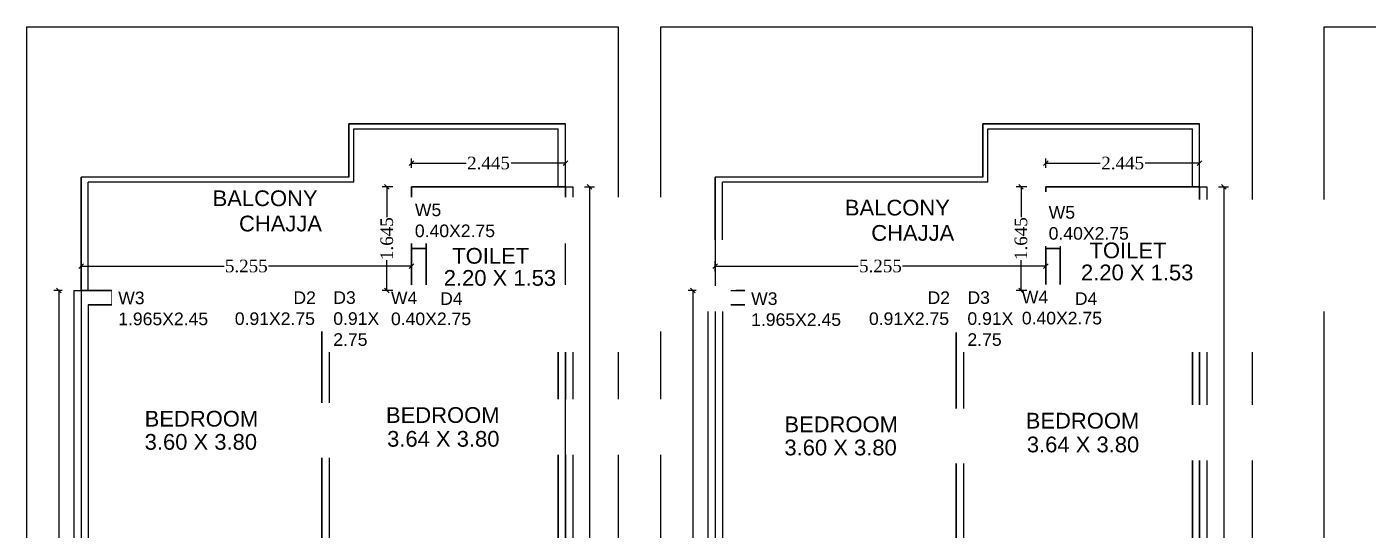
# Model space of a CAD drawing. Header units: metres. Extents: x 188.8 to 259.2, y 208.2 to 248.7.
# Drawn here: x 226.71 to 248.03, y 222.15 to 230.15 of the extents above; entities that cross this region are included whole.
import ezdxf

# ---------------------------------------------------------------- set-up
doc = ezdxf.new("R2010")
doc.units = ezdxf.units.M
doc.header["$LTSCALE"] = 2
doc.header["$MEASUREMENT"] = 0
for name, color, linetype in [('_ArchProj', 21, 'Continuous'), ('_Balcony', 25, 'Continuous'), ('_CoverageProposed', 215, 'Continuous'), ('_Dimension', 87, 'Continuous'), ('_Door', 114, 'Continuous'), ('_Floor', 153, 'Continuous'), ('_ResiFAR', 190, 'Continuous'), ('_Room', 72, 'Continuous'), ('_RoomDimensions', 193, 'Continuous'), ('_Window', 115, 'Continuous')]:
    doc.layers.add(name, color=color, linetype=linetype)
doc.styles.add('DRAWING', font='times.ttf', dxfattribs={"height": 0.2})
doc.styles.get("Standard").update_dxf_attribs({"font": 'arial.ttf'})
doc.dimstyles.new('DRAWING', dxfattribs={"dimtxt": 0.2, "dimasz": 0.076, "dimexe": 0.076, "dimexo": 0.3, "dimgap": 0.037, "dimtad": 0, "dimdec": 3, "dimzin": 0, "dimdsep": 46, "dimtxsty": 'DRAWING', "dimblk": 'ARCHTICK', "dimtsz": 0.037, "dimcen": 0.09, "dimclre": 256, "dimclrt": 256, "dimadec": 0, "dimazin": 0, "dimtfac": 1, "dimtdec": 3, "dimtix": 1, "dimtofl": 0, "dimtmove": 2, "dimatfit": 3, "dimfxl": 1, "dimtolj": 1, "dimtzin": 0, "dimarcsym": 0})

# ---------------------------------------------------------------- blocks, each defined once
blk = doc.blocks.new('*D73')
at = {"layer": '_Dimension', "color": 0, "linetype": 'ByBlock', "lineweight": -2, "ltscale": 0.01}
for p, q in [((232.86, 228.021), (232.786, 227.947)), ((232.823, 227.984), (233.689, 227.984)), ((235.268, 227.984), (234.402, 227.984)), ((235.231, 227.947), (235.305, 228.021))]:
    blk.add_line(p, q, dxfattribs=at)
at = {"layer": '_Dimension', "linetype": 'ByBlock', "lineweight": -2, "ltscale": 0.01}
for p, q in [((232.823, 227.908), (232.823, 228.06)), ((235.268, 227.908), (235.268, 228.06))]:
    blk.add_line(p, q, dxfattribs=at)
at = {"layer": 'Defpoints', "color": 0, "ltscale": 0.01}
for p in [(235.268, 227.984), (232.823, 227.608), (235.268, 227.608)]:
    blk.add_point(p, dxfattribs=at)
at = {"layer": '_Dimension', "ltscale": 0.01, "insert": (234.045, 227.984), "char_height": 0.2, "attachment_point": 5, "style": 'DRAWING'}
blk.add_mtext('\\A1;2.445', dxfattribs=at)
blk = doc.blocks.new('_ArchTick')
blk = doc.blocks.new('*D74')
at = {"layer": '_Dimension', "linetype": 'ByBlock', "lineweight": -2, "ltscale": 0.01}
for p, q in [((232.523, 227.608), (232.353, 227.608)), ((232.523, 225.963), (232.353, 225.963))]:
    blk.add_line(p, q, dxfattribs=at)
at = {"layer": '_Dimension', "color": 0, "linetype": 'ByBlock', "lineweight": -2, "ltscale": 0.01}
for p, q in [((232.466, 227.571), (232.392, 227.645)), ((232.429, 227.608), (232.429, 227.128)), ((232.429, 225.963), (232.429, 226.443)), ((232.392, 226), (232.466, 225.926))]:
    blk.add_line(p, q, dxfattribs=at)
at = {"layer": 'Defpoints', "color": 0, "ltscale": 0.01}
for p in [(232.823, 227.608), (232.429, 225.963), (232.823, 225.963)]:
    blk.add_point(p, dxfattribs=at)
at = {"layer": '_Dimension', "ltscale": 0.01, "insert": (232.429, 226.785), "char_height": 0.2, "attachment_point": 5, "rotation": 90, "style": 'DRAWING'}
blk.add_mtext('\\A1;1.645', dxfattribs=at)
blk = doc.blocks.new('*D75')
at = {"layer": '_Dimension', "linetype": 'ByBlock', "lineweight": -2, "ltscale": 0.01}
for p, q in [((227.568, 226.263), (227.568, 226.424)), ((232.823, 226.263), (232.823, 226.424))]:
    blk.add_line(p, q, dxfattribs=at)
at = {"layer": '_Dimension', "color": 0, "linetype": 'ByBlock', "lineweight": -2, "ltscale": 0.01}
for p, q in [((227.605, 226.385), (227.531, 226.311)), ((227.568, 226.348), (229.843, 226.348)), ((232.823, 226.348), (230.548, 226.348)), ((232.786, 226.311), (232.86, 226.385))]:
    blk.add_line(p, q, dxfattribs=at)
at = {"layer": 'Defpoints', "color": 0, "ltscale": 0.01}
for p in [(232.823, 226.348), (227.568, 225.963), (232.823, 225.963)]:
    blk.add_point(p, dxfattribs=at)
at = {"layer": '_Dimension', "ltscale": 0.01, "insert": (230.195, 226.348), "char_height": 0.2, "attachment_point": 5, "style": 'DRAWING'}
blk.add_mtext('\\A1;5.255', dxfattribs=at)
blk = doc.blocks.new('*D76')
at = {"layer": '_Dimension', "color": 0, "linetype": 'ByBlock', "lineweight": -2, "ltscale": 0.01}
for p, q in [((227.251, 225.926), (227.177, 226)), ((227.214, 225.963), (227.214, 220.701)), ((227.214, 214.608), (227.214, 219.869)), ((227.177, 214.645), (227.251, 214.571))]:
    blk.add_line(p, q, dxfattribs=at)
at = {"layer": '_Dimension', "linetype": 'ByBlock', "lineweight": -2, "ltscale": 0.01}
for p, q in [((227.268, 225.963), (227.138, 225.963)), ((227.268, 214.608), (227.138, 214.608))]:
    blk.add_line(p, q, dxfattribs=at)
at = {"layer": 'Defpoints', "color": 0, "ltscale": 0.01}
for p in [(227.568, 225.963), (227.214, 214.608), (227.568, 214.608)]:
    blk.add_point(p, dxfattribs=at)
at = {"layer": '_Dimension', "ltscale": 0.01, "insert": (227.214, 220.285), "char_height": 0.2, "attachment_point": 5, "rotation": 90, "style": 'DRAWING'}
blk.add_mtext('\\A1;11.355', dxfattribs=at)
blk = doc.blocks.new('*D78')
at = {"layer": '_Dimension', "linetype": 'ByBlock', "lineweight": -2, "ltscale": 0.01}
for p, q in [((235.568, 227.608), (235.728, 227.608)), ((235.568, 214.608), (235.728, 214.608))]:
    blk.add_line(p, q, dxfattribs=at)
at = {"layer": '_Dimension', "color": 0, "linetype": 'ByBlock', "lineweight": -2, "ltscale": 0.01}
for p, q in [((235.689, 227.571), (235.615, 227.645)), ((235.652, 227.608), (235.652, 221.528)), ((235.652, 214.608), (235.652, 220.687)), ((235.615, 214.645), (235.689, 214.571))]:
    blk.add_line(p, q, dxfattribs=at)
at = {"layer": 'Defpoints', "color": 0, "ltscale": 0.01}
for p in [(235.268, 227.608), (235.652, 227.608), (235.268, 214.608)]:
    blk.add_point(p, dxfattribs=at)
at = {"layer": '_Dimension', "ltscale": 0.01, "insert": (235.652, 221.108), "char_height": 0.2, "attachment_point": 5, "rotation": 90, "style": 'DRAWING'}
blk.add_mtext('\\A1;13.000', dxfattribs=at)
blk = doc.blocks.new('*D81')
at = {"layer": '_Dimension', "color": 0, "linetype": 'ByBlock', "lineweight": -2, "ltscale": 0.01}
for p, q in [((242.939, 228.021), (242.865, 227.947)), ((242.902, 227.984), (243.768, 227.984)), ((245.347, 227.984), (244.481, 227.984)), ((245.31, 227.947), (245.384, 228.021))]:
    blk.add_line(p, q, dxfattribs=at)
at = {"layer": '_Dimension', "linetype": 'ByBlock', "lineweight": -2, "ltscale": 0.01}
for p, q in [((242.902, 227.908), (242.902, 228.06)), ((245.347, 227.908), (245.347, 228.06))]:
    blk.add_line(p, q, dxfattribs=at)
at = {"layer": 'Defpoints', "color": 0, "ltscale": 0.01}
for p in [(245.347, 227.984), (242.902, 227.608), (245.347, 227.608)]:
    blk.add_point(p, dxfattribs=at)
at = {"layer": '_Dimension', "ltscale": 0.01, "insert": (244.124, 227.984), "char_height": 0.2, "attachment_point": 5, "style": 'DRAWING'}
blk.add_mtext('\\A1;2.445', dxfattribs=at)
blk = doc.blocks.new('*D82')
at = {"layer": '_Dimension', "linetype": 'ByBlock', "lineweight": -2, "ltscale": 0.01}
for p, q in [((242.602, 227.608), (242.432, 227.608)), ((242.602, 225.963), (242.432, 225.963))]:
    blk.add_line(p, q, dxfattribs=at)
at = {"layer": '_Dimension', "color": 0, "linetype": 'ByBlock', "lineweight": -2, "ltscale": 0.01}
for p, q in [((242.545, 227.571), (242.471, 227.645)), ((242.508, 227.608), (242.508, 227.128)), ((242.508, 225.963), (242.508, 226.443)), ((242.471, 226), (242.545, 225.926))]:
    blk.add_line(p, q, dxfattribs=at)
at = {"layer": 'Defpoints', "color": 0, "ltscale": 0.01}
for p in [(242.902, 227.608), (242.508, 225.963), (242.902, 225.963)]:
    blk.add_point(p, dxfattribs=at)
at = {"layer": '_Dimension', "ltscale": 0.01, "insert": (242.508, 226.785), "char_height": 0.2, "attachment_point": 5, "rotation": 90, "style": 'DRAWING'}
blk.add_mtext('\\A1;1.645', dxfattribs=at)
blk = doc.blocks.new('*D83')
at = {"layer": '_Dimension', "linetype": 'ByBlock', "lineweight": -2, "ltscale": 0.01}
for p, q in [((237.647, 226.263), (237.647, 226.424)), ((242.902, 226.263), (242.902, 226.424))]:
    blk.add_line(p, q, dxfattribs=at)
at = {"layer": '_Dimension', "color": 0, "linetype": 'ByBlock', "lineweight": -2, "ltscale": 0.01}
for p, q in [((237.684, 226.385), (237.61, 226.311)), ((237.647, 226.348), (239.922, 226.348)), ((242.902, 226.348), (240.627, 226.348)), ((242.865, 226.311), (242.939, 226.385))]:
    blk.add_line(p, q, dxfattribs=at)
at = {"layer": 'Defpoints', "color": 0, "ltscale": 0.01}
for p in [(242.902, 226.348), (237.647, 225.963), (242.902, 225.963)]:
    blk.add_point(p, dxfattribs=at)
at = {"layer": '_Dimension', "ltscale": 0.01, "insert": (240.274, 226.348), "char_height": 0.2, "attachment_point": 5, "style": 'DRAWING'}
blk.add_mtext('\\A1;5.255', dxfattribs=at)
blk = doc.blocks.new('*D84')
at = {"layer": '_Dimension', "color": 0, "linetype": 'ByBlock', "lineweight": -2, "ltscale": 0.01}
for p, q in [((237.331, 225.926), (237.257, 226)), ((237.294, 225.963), (237.294, 220.701)), ((237.294, 214.608), (237.294, 219.869)), ((237.257, 214.645), (237.331, 214.571))]:
    blk.add_line(p, q, dxfattribs=at)
at = {"layer": '_Dimension', "linetype": 'ByBlock', "lineweight": -2, "ltscale": 0.01}
for p, q in [((237.347, 225.963), (237.218, 225.963)), ((237.347, 214.608), (237.218, 214.608))]:
    blk.add_line(p, q, dxfattribs=at)
at = {"layer": 'Defpoints', "color": 0, "ltscale": 0.01}
for p in [(237.647, 225.963), (237.294, 214.608), (237.647, 214.608)]:
    blk.add_point(p, dxfattribs=at)
at = {"layer": '_Dimension', "ltscale": 0.01, "insert": (237.294, 220.285), "char_height": 0.2, "attachment_point": 5, "rotation": 90, "style": 'DRAWING'}
blk.add_mtext('\\A1;11.355', dxfattribs=at)
blk = doc.blocks.new('*D86')
at = {"layer": '_Dimension', "linetype": 'ByBlock', "lineweight": -2, "ltscale": 0.01}
for p, q in [((245.647, 227.608), (245.807, 227.608)), ((245.647, 214.608), (245.807, 214.608))]:
    blk.add_line(p, q, dxfattribs=at)
at = {"layer": '_Dimension', "color": 0, "linetype": 'ByBlock', "lineweight": -2, "ltscale": 0.01}
for p, q in [((245.768, 227.571), (245.694, 227.645)), ((245.731, 227.608), (245.731, 221.528)), ((245.731, 214.608), (245.731, 220.687)), ((245.694, 214.645), (245.768, 214.571))]:
    blk.add_line(p, q, dxfattribs=at)
at = {"layer": 'Defpoints', "color": 0, "ltscale": 0.01}
for p in [(245.347, 227.608), (245.731, 227.608), (245.347, 214.608)]:
    blk.add_point(p, dxfattribs=at)
at = {"layer": '_Dimension', "ltscale": 0.01, "insert": (245.731, 221.108), "char_height": 0.2, "attachment_point": 5, "rotation": 90, "style": 'DRAWING'}
blk.add_mtext('\\A1;13.000', dxfattribs=at)

msp = doc.modelspace()

# ---------------------------------------------------------------- linework, layer by layer
at = {"ltscale": 0.01}
for p, q in [((231.8228, 228.608), (235.2678, 228.608)), ((231.8228, 227.763), (231.8228, 228.608)), ((235.2678, 227.608), (235.2678, 228.608)), ((241.9018, 228.608), (245.3468, 228.608)), ((241.9018, 227.763), (241.9018, 228.608)), ((245.3468, 227.608), (245.3468, 228.608)), ((231.9028, 227.683), (231.9028, 228.528)), ((231.9028, 228.528), (235.1528, 228.528)), ((235.1528, 227.608), (235.1528, 228.528)), ((241.9818, 227.683), (241.9818, 228.528)), ((241.9818, 228.528), (245.2318, 228.528)), ((245.2318, 227.608), (245.2318, 228.528)), ((231.8228, 227.763), (227.5678, 227.763)), ((227.5678, 225.963), (227.5678, 227.763)), ((241.9018, 227.763), (237.6468, 227.763)), ((237.6468, 225.963), (237.6468, 227.763)), ((231.9028, 227.683), (227.6828, 227.683)), ((227.6828, 225.963), (227.6828, 227.683)), ((232.8228, 227.608), (235.3828, 227.608)), ((232.8228, 227.608), (232.8228, 227.378)), ((235.2678, 227.608), (235.2678, 214.608)), ((235.3828, 227.608), (235.3828, 214.608)), ((241.9818, 227.683), (237.7618, 227.683)), ((237.7618, 225.963), (237.7618, 227.683)), ((242.9018, 227.608), (245.4618, 227.608)), ((242.9018, 227.608), (242.9018, 227.378)), ((245.3468, 227.608), (245.3468, 214.608)), ((245.4618, 227.608), (245.4618, 214.608)), ((232.8228, 227.378), (235.1528, 227.378)), ((232.8228, 227.378), (232.8228, 226.628)), ((233.0528, 227.378), (233.0528, 226.628)), ((235.1528, 227.378), (235.1528, 225.848)), ((242.9018, 227.378), (245.2318, 227.378)), ((242.9018, 227.378), (242.9018, 226.628)), ((243.1318, 227.378), (243.1318, 226.628)), ((245.2318, 227.378), (245.2318, 225.848)), ((232.8228, 226.628), (233.0528, 226.628)), ((232.8228, 226.628), (232.8228, 225.733)), ((233.0528, 226.628), (233.0528, 225.733)), ((242.9018, 226.628), (242.9018, 225.733)), ((242.9018, 226.628), (243.1318, 226.628)), ((243.1318, 226.628), (243.1318, 225.733)), ((227.4528, 225.963), (227.4528, 214.608)), ((227.4528, 225.963), (228.0628, 225.963)), ((227.5678, 225.963), (227.5678, 214.608)), ((228.0628, 225.963), (228.0628, 225.733)), ((228.0628, 225.963), (230.0278, 225.963)), ((230.0278, 225.963), (230.0278, 225.733)), ((230.0278, 225.963), (230.4878, 225.963)), ((230.4878, 225.963), (230.4878, 225.733)), ((231.3978, 225.963), (231.3978, 221.218)), ((231.3978, 225.963), (231.5128, 225.963)), ((231.5128, 225.963), (231.5128, 221.218)), ((232.4228, 225.963), (232.4228, 225.733)), ((232.4228, 225.963), (232.8228, 225.963)), ((233.8028, 225.848), (235.1528, 225.848)), ((233.8028, 225.848), (233.8028, 225.733)), ((237.5318, 225.963), (237.5318, 214.608)), ((237.5318, 225.963), (238.1418, 225.963)), ((237.6468, 225.963), (237.6468, 214.608)), ((238.1418, 225.963), (238.1418, 225.733)), ((238.1418, 225.963), (240.1068, 225.963)), ((240.1068, 225.963), (240.5668, 225.963)), ((240.1068, 225.963), (240.1068, 225.733)), ((240.5668, 225.963), (240.5668, 225.733)), ((241.4768, 225.963), (241.5918, 225.963)), ((241.4768, 225.963), (241.4768, 221.218)), ((241.5918, 225.963), (241.5918, 221.218)), ((242.5018, 225.963), (242.9018, 225.963)), ((242.5018, 225.963), (242.5018, 225.733)), ((243.8818, 225.848), (245.2318, 225.848)), ((243.8818, 225.848), (243.8818, 225.733)), ((227.6828, 225.733), (227.6828, 221.333)), ((227.6828, 225.733), (228.0628, 225.733)), ((228.0628, 225.733), (230.0278, 225.733)), ((230.0278, 225.733), (230.4878, 225.733)), ((232.4228, 225.733), (232.8228, 225.733)), ((232.8228, 225.733), (233.0528, 225.733)), ((233.8028, 225.733), (235.1528, 225.733)), ((235.1528, 225.733), (235.1528, 221.333)), ((237.7618, 225.733), (237.7618, 221.333)), ((237.7618, 225.733), (238.1418, 225.733)), ((238.1418, 225.733), (240.1068, 225.733)), ((240.1068, 225.733), (240.5668, 225.733)), ((242.5018, 225.733), (242.9018, 225.733)), ((242.9018, 225.733), (243.1318, 225.733)), ((243.8818, 225.733), (245.2318, 225.733)), ((245.2318, 225.733), (245.2318, 221.333))]:
    msp.add_line(p, q, dxfattribs=at)
at = {"layer": '_ArchProj', "ltscale": 0.01}
msp.add_lwpolyline([(227.5678, 227.763), (227.5678, 225.963), (232.8228, 225.963), (232.8228, 227.608), (235.2678, 227.608), (235.2678, 228.608), (231.8228, 228.608), (231.8228, 227.763)], close=True, dxfattribs=at)
at = {"layer": '_Balcony', "ltscale": 0.01}
msp.add_lwpolyline([(237.6468, 227.763), (237.6468, 225.963), (242.9018, 225.963), (242.9018, 227.608), (245.3468, 227.608), (245.3468, 228.608), (241.9018, 228.608), (241.9018, 227.763)], close=True, dxfattribs=at)
at = {"layer": '_CoverageProposed', "ltscale": 0.01}
msp.add_lwpolyline([(237.6468, 225.963), (237.6468, 214.608), (245.3468, 214.608), (245.3468, 227.608), (242.9018, 227.608), (242.9018, 225.963)], close=True, dxfattribs=at)
at = {"layer": '_Door', "ltscale": 0.01}
for points in [[(230.4878, 225.963), (231.3978, 225.963), (231.3978, 225.733), (230.4878, 225.733)], [(231.5128, 225.963), (232.4228, 225.963), (232.4228, 225.733), (231.5128, 225.733)], [(240.5668, 225.963), (241.4768, 225.963), (241.4768, 225.733), (240.5668, 225.733)], [(241.5918, 225.963), (242.5018, 225.963), (242.5018, 225.733), (241.5918, 225.733)], [(243.1318, 225.848), (243.8818, 225.848), (243.8818, 225.733), (243.1318, 225.733)]]:
    msp.add_lwpolyline(points, close=True, dxfattribs=at)
at = {"layer": '_Floor', "ltscale": 0.01}
for points in [[(226.7065, 230.1488), (236.103, 230.1488), (236.103, 211.2771), (226.7065, 211.2771)], [(236.7856, 230.1488), (246.182, 230.1488), (246.182, 211.2771), (236.7856, 211.2771)], [(247.3244, 230.1488), (256.7209, 230.1488), (256.7209, 211.2771), (247.3244, 211.2771)]]:
    msp.add_lwpolyline(points, close=True, dxfattribs=at)
at = {"layer": '_ResiFAR', "ltscale": 0.01}
msp.add_lwpolyline([(237.6468, 225.963), (237.6468, 214.608), (245.3468, 214.608), (245.3468, 227.608), (242.9018, 227.608), (242.9018, 225.963)], close=True, dxfattribs=at)
at = {"layer": '_Room', "ltscale": 0.01}
for points in [[(233.0528, 227.378), (235.1528, 227.378), (235.1528, 225.848), (233.0528, 225.848)], [(243.1318, 227.378), (245.2318, 227.378), (245.2318, 225.848), (243.1318, 225.848)], [(227.6828, 225.733), (227.6828, 221.933), (230.4878, 221.933), (230.4878, 221.333), (231.3978, 221.333), (231.3978, 225.733)], [(235.1528, 225.733), (231.5128, 225.733), (231.5128, 221.333), (232.4228, 221.333), (232.4228, 221.933), (235.1528, 221.933)], [(237.7618, 225.733), (237.7618, 221.933), (240.5668, 221.933), (240.5668, 221.333), (241.4768, 221.333), (241.4768, 225.733)], [(245.2318, 225.733), (241.5918, 225.733), (241.5918, 221.333), (242.5018, 221.333), (242.5018, 221.933), (245.2318, 221.933)]]:
    msp.add_lwpolyline(points, close=True, dxfattribs=at)

# ---------------------------------------------------------------- dimensions: what is measured, and where the dimension line sits
at = {"layer": '_Dimension', "ltscale": 0.01}
dim = msp.add_linear_dim(base=(227.2145, 214.608), p1=(227.5678, 225.963), p2=(227.5678, 214.608), angle=90, dimstyle='DRAWING', dxfattribs=at)
dim.commit()
dim.dimension.update_dxf_attribs({"geometry": '*D76', "text_midpoint": (227.2145, 220.2855)})

# ---------------------------------------------------------------- next in the draw order: texts
at = {"layer": '_Room', "ltscale": 0.01, "char_height": 0.25, "width": 4.517248, "attachment_point": 1, "bg_fill": 2}
for s, insert in [('TOILET', (243.5972, 226.723)), ('TOILET', (233.4684, 226.6364)), ('BEDROOM', (228.5795, 224.0492)), ('BEDROOM', (238.7474, 223.9596))]:
    msp.add_mtext(s, dxfattribs=dict(at, insert=insert))

# ---------------------------------------------------------------- next in the draw order: texts
at = {"layer": '_ArchProj', "ltscale": 0.01, "insert": (230.0787, 227.1493), "char_height": 0.25, "width": 4.517248, "attachment_point": 1, "bg_fill": 2}
msp.add_mtext('CHAJJA', dxfattribs=at)
at = {"layer": '_Room', "ltscale": 0.01, "char_height": 0.25, "width": 4.517248, "attachment_point": 1, "bg_fill": 2}
for insert in [(232.4153, 224.1073), (242.5832, 224.0177)]:
    msp.add_mtext('BEDROOM', dxfattribs=dict(at, insert=insert))
at = {"layer": '_RoomDimensions', "ltscale": 0.01, "char_height": 0.25, "width": 4.517248, "attachment_point": 1, "bg_fill": 2}
for insert in [(243.4617, 226.3723), (233.3329, 226.2857)]:
    msp.add_mtext('2.20 X 1.53', dxfattribs=dict(at, insert=insert))

# ---------------------------------------------------------------- next in the draw order: linework, layer by layer
at = {"layer": '_ArchProj', "ltscale": 0.01}
msp.add_lwpolyline([(237.6468, 227.763), (237.6468, 225.963), (242.9018, 225.963), (242.9018, 227.608), (245.3468, 227.608), (245.3468, 228.608), (241.9018, 228.608), (241.9018, 227.763)], close=True, dxfattribs=at)
at = {"layer": '_Door', "ltscale": 0.01}
msp.add_lwpolyline([(233.0528, 225.848), (233.8028, 225.848), (233.8028, 225.733), (233.0528, 225.733)], close=True, dxfattribs=at)

# ---------------------------------------------------------------- next in the draw order: texts
at = {"layer": '_Balcony', "ltscale": 0.01, "insert": (229.6592, 227.5511), "char_height": 0.25, "width": 4.517248, "attachment_point": 1, "bg_fill": 2}
msp.add_mtext('BALCONY', dxfattribs=at)
at = {"layer": '_RoomDimensions', "ltscale": 0.01, "char_height": 0.25, "width": 4.517248, "attachment_point": 1, "bg_fill": 2}
for insert in [(228.5795, 223.6813), (238.7474, 223.5917)]:
    msp.add_mtext('3.60 X 3.80', dxfattribs=dict(at, insert=insert))

# ---------------------------------------------------------------- next in the draw order: linework, layer by layer
at = {"layer": '_Balcony', "ltscale": 0.01}
msp.add_lwpolyline([(227.5678, 227.763), (227.5678, 225.963), (232.8228, 225.963), (232.8228, 227.608), (235.2678, 227.608), (235.2678, 228.608), (231.8228, 228.608), (231.8228, 227.763)], close=True, dxfattribs=at)
at = {"layer": '_Window', "ltscale": 0.01}
msp.add_lwpolyline([(232.8228, 227.378), (233.0528, 227.378), (233.0528, 226.628), (232.8228, 226.628)], close=True, dxfattribs=at)

# ---------------------------------------------------------------- next in the draw order: texts
at = {"layer": '_ArchProj', "ltscale": 0.01, "insert": (240.128, 227.0004), "char_height": 0.25, "width": 4.517248, "attachment_point": 1, "bg_fill": 2}
msp.add_mtext('CHAJJA', dxfattribs=at)
at = {"layer": '_Door', "ltscale": 0.01, "insert": (243.364, 225.9319), "char_height": 0.2, "width": 4.517248, "attachment_point": 1, "bg_fill": 2}
msp.add_mtext('D4', dxfattribs=at)
at = {"layer": '_RoomDimensions', "ltscale": 0.01, "char_height": 0.25, "width": 4.517248, "attachment_point": 1, "bg_fill": 2}
for insert in [(232.4325, 223.7297), (242.6005, 223.6401)]:
    msp.add_mtext('3.64 X 3.80', dxfattribs=dict(at, insert=insert))

# ---------------------------------------------------------------- next in the draw order: dimensions: what is measured, and where the dimension line sits
at = {"layer": '_Dimension', "ltscale": 0.01}
dim = msp.add_linear_dim(base=(235.2678, 227.9841), p1=(232.8228, 227.608), p2=(235.2678, 227.608), dimstyle='DRAWING', dxfattribs=at)
dim.commit()
dim.dimension.update_dxf_attribs({"geometry": '*D73', "text_midpoint": (234.0453, 227.9841)})

# ---------------------------------------------------------------- next in the draw order: linework, layer by layer
at = {"layer": '_CoverageProposed', "ltscale": 0.01}
msp.add_lwpolyline([(227.5678, 225.963), (227.5678, 214.608), (235.2678, 214.608), (235.2678, 227.608), (232.8228, 227.608), (232.8228, 225.963)], close=True, dxfattribs=at)
at = {"layer": '_ResiFAR', "ltscale": 0.01}
msp.add_lwpolyline([(227.5678, 225.963), (227.5678, 214.608), (235.2678, 214.608), (235.2678, 227.608), (232.8228, 227.608), (232.8228, 225.963)], close=True, dxfattribs=at)

# ---------------------------------------------------------------- next in the draw order: texts
at = {"layer": '_Balcony', "ltscale": 0.01, "insert": (239.7085, 227.4022), "char_height": 0.25, "width": 4.517248, "attachment_point": 1, "bg_fill": 2}
msp.add_mtext('BALCONY', dxfattribs=at)
at = {"layer": '_Door', "ltscale": 0.01, "insert": (240.091, 225.9467), "char_height": 0.2, "width": 4.517248, "attachment_point": 1, "bg_fill": 2}
msp.add_mtext('            D2\\P0.91X2.75', dxfattribs=at)

# ---------------------------------------------------------------- next in the draw order: linework, layer by layer
at = {"layer": '_Window', "ltscale": 0.01}
for points in [[(242.9018, 227.378), (243.1318, 227.378), (243.1318, 226.628), (242.9018, 226.628)], [(238.1418, 225.963), (240.1068, 225.963), (240.1068, 225.733), (238.1418, 225.733)]]:
    msp.add_lwpolyline(points, close=True, dxfattribs=at)

# ---------------------------------------------------------------- next in the draw order: texts
at = {"layer": '_Door', "ltscale": 0.01, "char_height": 0.2, "width": 4.517248, "attachment_point": 1, "bg_fill": 2}
for s, insert in [('            D2\\P0.91X2.75', (230.012, 225.9467)), ('D3\\P0.91X\\P2.75', (241.6564, 225.9482))]:
    msp.add_mtext(s, dxfattribs=dict(at, insert=insert))
at = {"layer": '_Window', "ltscale": 0.01, "insert": (232.8743, 227.3418), "char_height": 0.2, "width": 4.517248, "attachment_point": 1, "bg_fill": 2}
msp.add_mtext('W5\\P0.40X2.75', dxfattribs=at)

# ---------------------------------------------------------------- next in the draw order: dimensions: what is measured, and where the dimension line sits
at = {"layer": '_Dimension', "ltscale": 0.01}
dim = msp.add_linear_dim(base=(245.3468, 227.9841), p1=(242.9018, 227.608), p2=(245.3468, 227.608), dimstyle='DRAWING', dxfattribs=at)
dim.commit()
dim.dimension.update_dxf_attribs({"geometry": '*D81', "text_midpoint": (244.1243, 227.9841)})

# ---------------------------------------------------------------- next in the draw order: linework, layer by layer
at = {"layer": '_Window', "ltscale": 0.01}
for points in [[(228.0628, 225.963), (230.0278, 225.963), (230.0278, 225.733), (228.0628, 225.733)], [(242.5018, 225.963), (242.9018, 225.963), (242.9018, 225.733), (242.5018, 225.733)]]:
    msp.add_lwpolyline(points, close=True, dxfattribs=at)

# ---------------------------------------------------------------- next in the draw order: texts
at = {"layer": '_Door', "ltscale": 0.01, "insert": (231.5773, 225.9482), "char_height": 0.2, "width": 4.517248, "attachment_point": 1, "bg_fill": 2}
msp.add_mtext('D3\\P0.91X\\P2.75', dxfattribs=at)
at = {"layer": '_Window', "ltscale": 0.01, "insert": (242.9479, 227.3012), "char_height": 0.2, "width": 4.517248, "attachment_point": 1, "bg_fill": 2}
msp.add_mtext('W5\\P0.40X2.75', dxfattribs=at)

# ---------------------------------------------------------------- next in the draw order: linework, layer by layer
at = {"layer": '_Window', "ltscale": 0.01}
msp.add_lwpolyline([(232.4228, 225.963), (232.8228, 225.963), (232.8228, 225.733), (232.4228, 225.733)], close=True, dxfattribs=at)

# ---------------------------------------------------------------- next in the draw order: texts
at = {"layer": '_Door', "ltscale": 0.01, "insert": (233.2749, 225.9319), "char_height": 0.2, "width": 4.517248, "attachment_point": 1, "bg_fill": 2}
msp.add_mtext('D4', dxfattribs=at)
at = {"layer": '_Window', "ltscale": 0.01, "insert": (238.2186, 225.9318), "char_height": 0.2, "width": 4.517248, "attachment_point": 1, "bg_fill": 2}
msp.add_mtext('W3\\P1.965X2.45', dxfattribs=at)

# ---------------------------------------------------------------- next in the draw order: texts
at = {"layer": '_Window', "ltscale": 0.01, "char_height": 0.2, "width": 4.517248, "attachment_point": 1, "bg_fill": 2}
for s, insert in [('W3\\P1.965X2.45', (228.1593, 225.9431)), ('W4\\P0.40X2.75', (242.521, 225.9557))]:
    msp.add_mtext(s, dxfattribs=dict(at, insert=insert))

# ---------------------------------------------------------------- next in the draw order: texts
at = {"layer": '_Window', "ltscale": 0.01, "insert": (232.494, 225.9441), "char_height": 0.2, "width": 4.517248, "attachment_point": 1, "bg_fill": 2}
msp.add_mtext('W4\\P0.40X2.75', dxfattribs=at)

# ---------------------------------------------------------------- next in the draw order: dimensions: what is measured, and where the dimension line sits
at = {"layer": '_Dimension', "ltscale": 0.01}
for base, p1, p2, picture, middle in [((242.5075, 225.963), (242.9018, 227.608), (242.9018, 225.963), '*D82', (242.5075, 226.7855)), ((245.7315, 227.608), (245.3468, 214.608), (245.3468, 227.608), '*D86', (245.7315, 221.108))]:
    dim = msp.add_linear_dim(base=base, p1=p1, p2=p2, angle=90, dimstyle='DRAWING', dxfattribs=at)
    dim.commit()
    dim.dimension.update_dxf_attribs({"geometry": picture, "text_midpoint": middle})
dim = msp.add_linear_dim(base=(242.9018, 226.3483), p1=(237.6468, 225.963), p2=(242.9018, 225.963), dimstyle='DRAWING', dxfattribs=at)
dim.commit()
dim.dimension.update_dxf_attribs({"geometry": '*D83', "text_midpoint": (240.2743, 226.3483)})

# ---------------------------------------------------------------- next in the draw order: dimensions: what is measured, and where the dimension line sits
for base, p1, p2, picture, middle in [((232.4285, 225.963), (232.8228, 227.608), (232.8228, 225.963), '*D74', (232.4285, 226.7855)), ((235.6525, 227.608), (235.2678, 214.608), (235.2678, 227.608), '*D78', (235.6525, 221.108)), ((237.2935, 214.608), (237.6468, 225.963), (237.6468, 214.608), '*D84', (237.2935, 220.2855))]:
    dim = msp.add_linear_dim(base=base, p1=p1, p2=p2, angle=90, dimstyle='DRAWING', dxfattribs=at)
    dim.commit()
    dim.dimension.update_dxf_attribs({"geometry": picture, "text_midpoint": middle})
dim = msp.add_linear_dim(base=(232.8228, 226.3483), p1=(227.5678, 225.963), p2=(232.8228, 225.963), dimstyle='DRAWING', dxfattribs=at)
dim.commit()
dim.dimension.update_dxf_attribs({"geometry": '*D75', "text_midpoint": (230.1953, 226.3483)})

doc.saveas('drawing.dxf')
